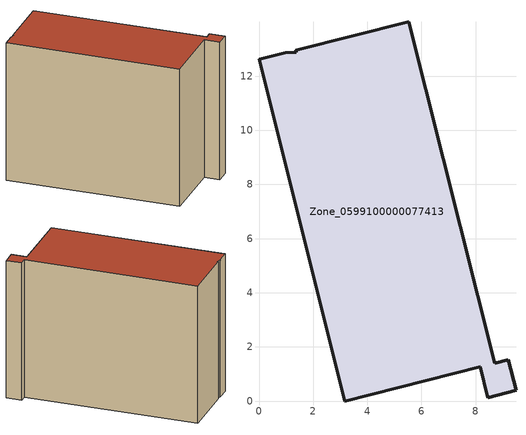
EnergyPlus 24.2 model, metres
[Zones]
Zone_0599100000077413
 floor ground (C_G): 1.37,12.88 1.35,12.95 5.53,13.99 8.7,1.39 9.21,1.52 9.49,0.39 8.44,0.13 8.16,1.26 3.16,0 0,12.61 0.96,12.85 z0
 wall outside (C_F): 0.96,12.85 0,12.61 3.16,0 8.16,1.26 8.44,0.13 9.49,0.39 9.21,1.52 8.7,1.39 5.53,13.99 1.35,12.95 1.37,12.88 0.96,12.85 z0:10.68
 roof outside (C_R): 1.35,12.95 1.37,12.88 0.96,12.85 0,12.61 3.16,0 8.16,1.26 8.44,0.13 9.49,0.39 9.21,1.52 8.7,1.39 5.53,13.99 z10.68
[BUILDING]
Pand.0599100000077413: North Axis=0; Terrain=City; Loads Convergence Tolerance Value=0.04; Temperature Convergence Tolerance Value=0.4; Solar Distribution=FullExterior; Maximum Number of Warmup Days=25; Minimum Number of Warmup Days=1
[Site:Location]
Rotterdam.The.Hague.AP_ZH_NLD Design_Conditions: Latitude=51.96; Longitude=4.45; Time Zone=1; Elevation=-4.5
[SITE:GROUNDTEMPERATURE:BUILDINGSURFACE]
18, 18, 18, 18, 18, 18, 18, 18, 18, 18, 18, 18
[MATERIAL] Thermal Absorptance=0.9; Solar Absorptance=0.7; Visible Absorptance=0.7
Name | Roughness | Thickness | Conductivity | Density | Specific Heat
G.TI.1992-2005 | MediumSmooth | 0.15 | 0.06 | 540 | 1210
F.TI.1992-2005 | Rough | 0.3 | 0.12 | 1920 | 840
R.TI.1992-2005 | MediumRough | 0.2 | 0.08 | 1500 | 1000
[CONSTRUCTION]
C_G: G.TI.1992-2005
C_F: F.TI.1992-2005
C_R: R.TI.1992-2005
[ZONE]
Zone_0599100000077413: Type=1; Multiplier=1; Ceiling Height=Autocalculate; Volume=Autocalculate; Floor Area=autocalculate; Part of Total Floor Area=Yes
[ZONEINFILTRATION:DESIGNFLOWRATE]
Infil_Zone_0599100000077413: Zone or ZoneList or Space or SpaceList=Zone_0599100000077413; Schedule=AlwaysOn; Design Flow Rate Calculation Method=Flow/Area; Flow Rate per Floor Area=0.0015; Constant Term Coefficient=1; Temperature Term Coefficient=0; Velocity Term Coefficient=0; Velocity Squared Term Coefficient=0
[HVACTEMPLATE:ZONE:IDEALLOADSAIRSYSTEM]
Zone_0599100000077413: Maximum Heating Supply Air Temperature=50; Minimum Cooling Supply Air Temperature=13; Maximum Heating Supply Air Humidity Ratio=0.0156; Minimum Cooling Supply Air Humidity Ratio=0.0077; Heating Limit=NoLimit; Cooling Limit=NoLimit; Dehumidification Control Type=ConstantSensibleHeatRatio; Cooling Sensible Heat Ratio=0.7; Dehumidification Setpoint=60; Humidification Control Type=None; Humidification Setpoint=30; Outdoor Air Method=None; Outdoor Air Flow Rate per Person=0.00944; Outdoor Air Flow Rate per Zone Floor Area=0; Outdoor Air Flow Rate per Zone=0; Demand Controlled Ventilation Type=None; Outdoor Air Economizer Type=NoEconomizer; Heat Recovery Type=None; Sensible Heat Recovery Effectiveness=0.7; Latent Heat Recovery Effectiveness=0.65
[ZONECONTROL:THERMOSTAT]
ThermostatControl_Zone_0599100000077413: Zone or ZoneList=Zone_0599100000077413; Control Type Schedule=DualSetpointControlType; Control 1=Thermostat_Zone_0599100000077413; Temperature Difference Between Cutout And Setpoint=0
[THERMOSTATSETPOINT:DUALSETPOINT]
Thermostat_Zone_0599100000077413: Heating Setpoint Temperature Schedule=HeatingSetpoint_Zone_0599100000077413; Cooling Setpoint Temperature Schedule=CoolingSetpoint_Zone_0599100000077413
[SCHEDULE:COMPACT]
HeatingSetpoint_Zone_0599100000077413: Through: 12/31, For: AllDays, Until: 24:00, 21
CoolingSetpoint_Zone_0599100000077413: Through: 12/31, For: AllDays, Until: 24:00, 24
DualSetpointControlType: Through: 12/31, For: AllDays, Until: 24:00, 4
AlwaysOn: Through: 12/31, For: AllDays, Until: 24:00, 1
